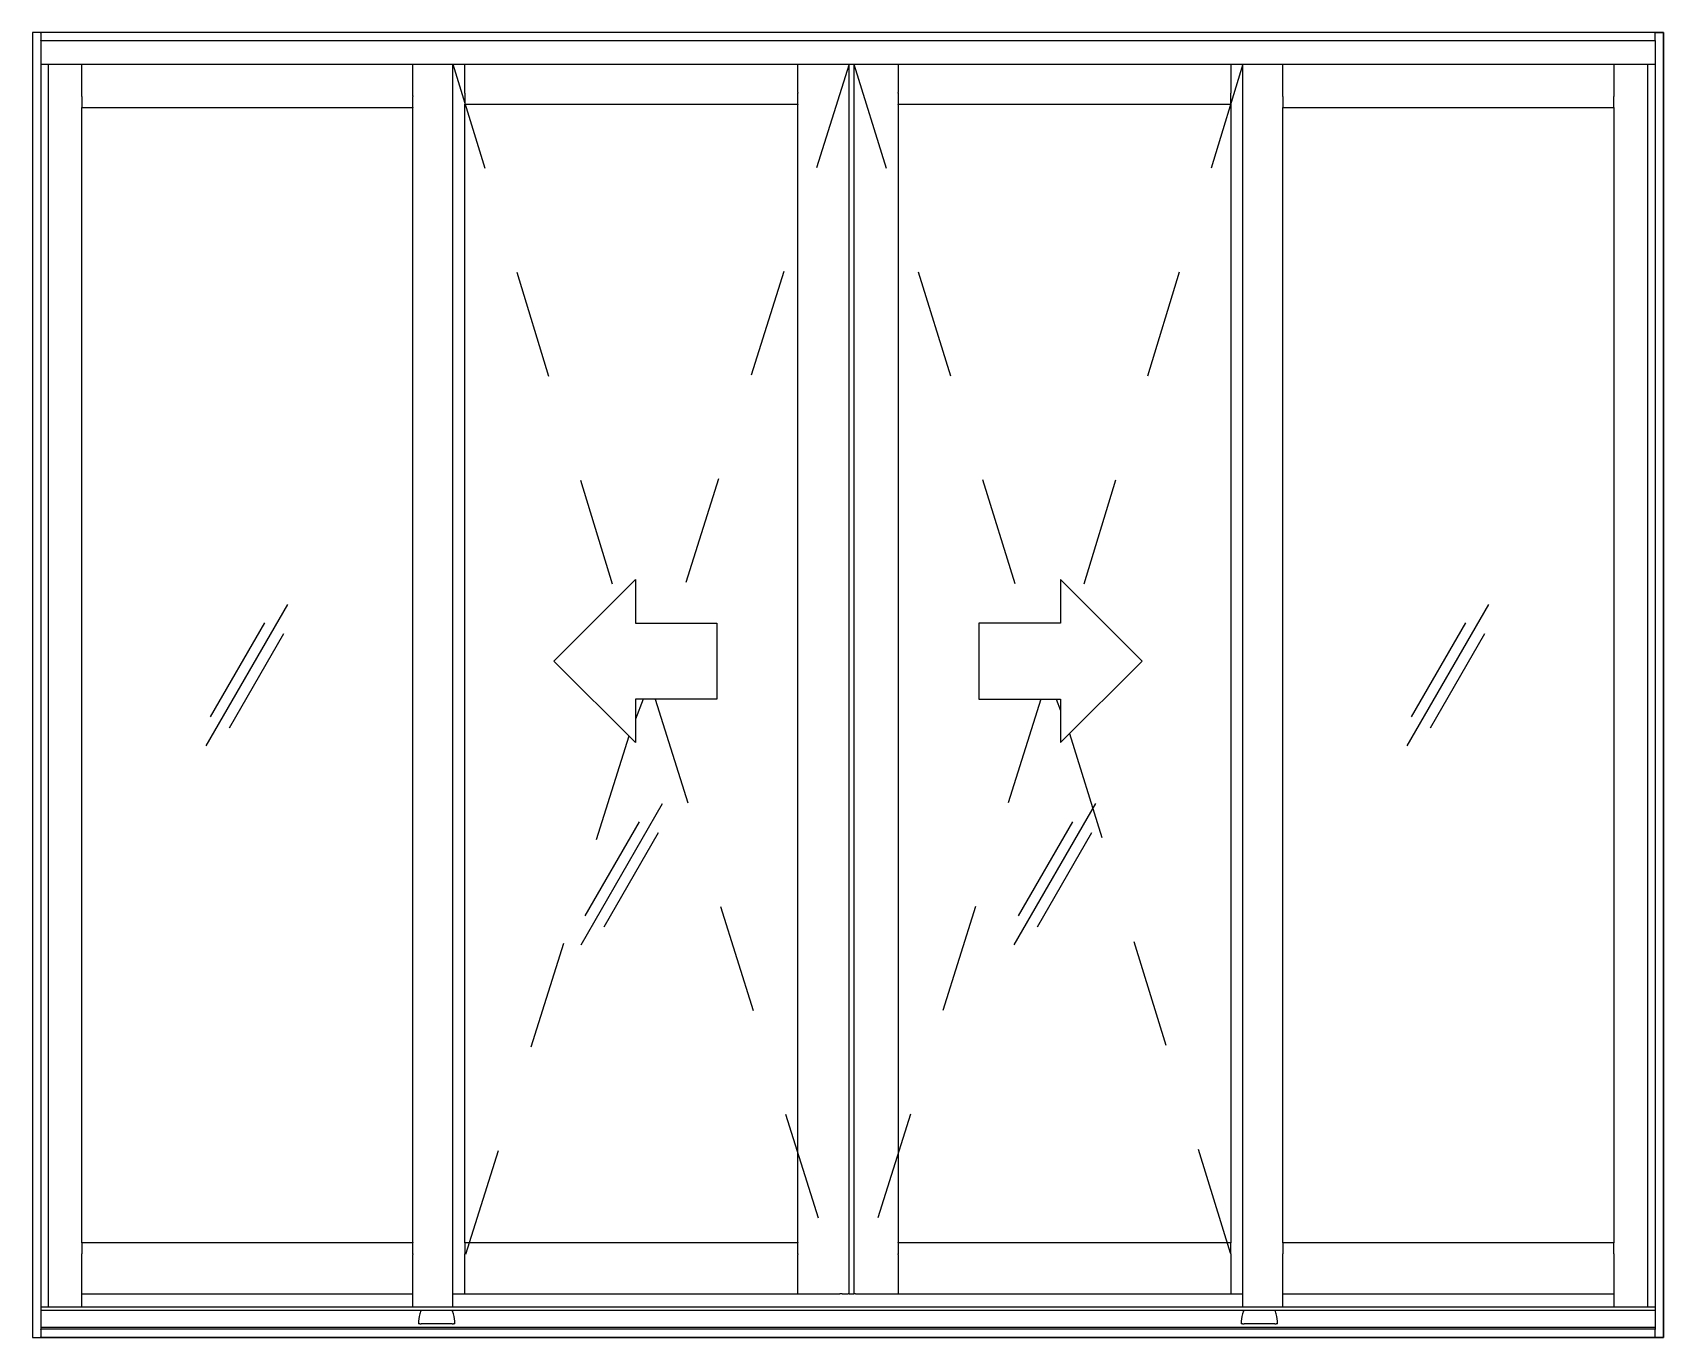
# Model space of a CAD drawing. Header units: millimetres. Extents: x 221.09 to 222.59, y 1057.63 to 1058.83.
import ezdxf

# ---------------------------------------------------------------- set-up
doc = ezdxf.new("R2010")
doc.units = ezdxf.units.MM
doc.header["$LTSCALE"] = 0.5
doc.linetypes.add('HIDDEN2', pattern=[0.1875, 0.125, -0.0625])
doc.layers.add('Gravia_Janelas', color=1, linetype='Continuous')
doc.layers.add('Gravia_Janelas_hidden2', color=1, linetype='HIDDEN2')

msp = doc.modelspace()

# ---------------------------------------------------------------- linework, layer by layer
at = {"layer": 'Gravia_Janelas'}
for p, q in [((221.0884, 1058.8282), (221.0888, 1058.8282)), ((221.0884, 1058.8282), (221.0884, 1057.6282)), ((221.0956, 1058.8282), (221.0888, 1058.8282)), ((221.0956, 1058.8282), (221.096, 1058.8282)), ((221.096, 1058.8278), (221.096, 1058.8282)), ((222.5808, 1058.8282), (221.096, 1058.8282)), ((221.096, 1058.8278), (221.096, 1058.821)), ((221.096, 1058.8206), (221.096, 1058.821)), ((222.5808, 1058.8206), (221.096, 1058.8206)), ((221.096, 1058.8206), (221.096, 1057.6358)), ((222.5808, 1058.8282), (222.5808, 1058.8278)), ((222.5812, 1058.8282), (222.5808, 1058.8282)), ((222.5808, 1058.821), (222.5808, 1058.8278)), ((222.5808, 1058.821), (222.5808, 1058.8206)), ((222.5808, 1058.8206), (222.5808, 1057.6358)), ((222.5812, 1058.8282), (222.588, 1058.8282)), ((222.5884, 1058.8282), (222.588, 1058.8282)), ((222.5884, 1058.8282), (222.5884, 1057.6282)), ((221.096, 1058.7992), (222.5808, 1058.7992)), ((221.103, 1057.6563), (221.103, 1058.7992)), ((221.1338, 1058.7701), (221.1338, 1058.7992)), ((221.4383, 1058.7701), (221.4383, 1058.7992)), ((221.4751, 1057.6563), (221.4751, 1058.7992)), ((221.4861, 1058.7731), (221.4861, 1058.7992)), ((221.7922, 1058.7731), (221.7922, 1058.7992)), ((221.8396, 1057.6683), (221.8396, 1058.7992)), ((221.8439, 1058.7992), (221.8439, 1057.6683)), ((221.8846, 1058.7992), (221.8846, 1058.7731)), ((222.1907, 1058.7992), (222.1907, 1058.7731)), ((222.2017, 1057.6563), (222.2017, 1058.7992)), ((222.2385, 1058.7701), (222.2385, 1058.7992)), ((222.543, 1058.7992), (222.543, 1058.7701)), ((222.5738, 1058.7992), (222.5738, 1057.6563)), ((221.1338, 1058.7695), (221.1338, 1058.7701)), ((221.1338, 1058.7695), (221.1338, 1058.7594)), ((221.4383, 1058.7701), (221.4383, 1058.7695)), ((221.4383, 1058.7594), (221.4383, 1058.7695)), ((221.4861, 1058.7725), (221.4861, 1058.7731)), ((221.4861, 1058.7725), (221.4861, 1058.7624)), ((221.4861, 1058.7621), (221.4861, 1058.7624)), ((221.4861, 1057.7154), (221.4861, 1058.7621)), ((221.7922, 1058.7621), (221.4861, 1058.7621)), ((221.7922, 1058.7731), (221.7922, 1058.7725)), ((221.7922, 1058.7624), (221.7922, 1058.7725)), ((221.7922, 1058.7624), (221.7922, 1058.7621)), ((221.7922, 1057.7154), (221.7922, 1058.7621)), ((221.8846, 1058.7725), (221.8846, 1058.7731)), ((221.8846, 1058.7725), (221.8846, 1058.7624)), ((221.8846, 1058.7621), (221.8846, 1058.7624)), ((222.1907, 1058.7621), (221.8846, 1058.7621)), ((221.8846, 1058.7621), (221.8846, 1057.7154)), ((222.1907, 1058.7731), (222.1907, 1058.7725)), ((222.1907, 1058.7624), (222.1907, 1058.7725)), ((222.1907, 1058.7624), (222.1907, 1058.7621)), ((222.1907, 1058.7621), (222.1907, 1057.7154)), ((222.2385, 1058.7695), (222.2385, 1058.7701)), ((222.2385, 1058.7695), (222.2385, 1058.7594)), ((222.543, 1058.7701), (222.543, 1058.7695)), ((222.543, 1058.7594), (222.543, 1058.7695)), ((221.1338, 1058.7591), (221.1338, 1058.7594)), ((221.1338, 1057.7154), (221.1338, 1058.7591)), ((221.4383, 1058.7591), (221.1338, 1058.7591)), ((221.4383, 1058.7594), (221.4383, 1058.7591)), ((221.4383, 1057.7154), (221.4383, 1058.7591)), ((222.2385, 1058.7591), (222.2385, 1058.7594)), ((222.543, 1058.7591), (222.2385, 1058.7591)), ((222.2385, 1057.7154), (222.2385, 1058.7591)), ((222.543, 1058.7594), (222.543, 1058.7591)), ((222.543, 1058.7591), (222.543, 1057.7154)), ((221.2482, 1058.1723), (221.3232, 1058.3022)), ((222.3529, 1058.1723), (222.4279, 1058.3022)), ((221.2521, 1058.1989), (221.3021, 1058.2855)), ((222.3568, 1058.1989), (222.4068, 1058.2855)), ((221.2694, 1058.1889), (221.3194, 1058.2755)), ((222.3741, 1058.1889), (222.4241, 1058.2755)), ((221.6501, 1058.2152), (221.6429, 1058.1969)), ((222.0299, 1058.2152), (222.0339, 1058.2048)), ((221.5929, 1057.9892), (221.6679, 1058.1191)), ((221.9914, 1057.9892), (222.0664, 1058.1191)), ((221.5968, 1058.0159), (221.6468, 1058.1025)), ((221.9953, 1058.0159), (222.0453, 1058.1025)), ((221.6141, 1058.0059), (221.6641, 1058.0925)), ((222.0126, 1058.0059), (222.0626, 1058.0925)), ((221.1338, 1057.7151), (221.1338, 1057.7154)), ((221.1338, 1057.7154), (221.4383, 1057.7154)), ((221.1338, 1057.7151), (221.1338, 1057.7051)), ((221.4383, 1057.7154), (221.4383, 1057.7151)), ((221.4383, 1057.7051), (221.4383, 1057.7151)), ((221.4861, 1057.7151), (221.4861, 1057.7154)), ((221.4861, 1057.7154), (221.7922, 1057.7154)), ((221.4861, 1057.7151), (221.4861, 1057.7051)), ((221.7922, 1057.7154), (221.7922, 1057.7151)), ((221.7922, 1057.7051), (221.7922, 1057.7151)), ((221.8846, 1057.7151), (221.8846, 1057.7154)), ((221.8846, 1057.7154), (222.1907, 1057.7154)), ((221.8846, 1057.7151), (221.8846, 1057.7051)), ((222.1907, 1057.7154), (222.1907, 1057.7151)), ((222.1907, 1057.7051), (222.1907, 1057.7151)), ((222.2385, 1057.7151), (222.2385, 1057.7154)), ((222.2385, 1057.7154), (222.543, 1057.7154)), ((222.2385, 1057.7151), (222.2385, 1057.7051)), ((222.543, 1057.7154), (222.543, 1057.7151)), ((222.543, 1057.7051), (222.543, 1057.7151)), ((221.1338, 1057.7044), (221.1338, 1057.7051)), ((221.1338, 1057.6563), (221.1338, 1057.7044)), ((221.4383, 1057.7051), (221.4383, 1057.7044)), ((221.4383, 1057.6563), (221.4383, 1057.7044)), ((221.4861, 1057.7044), (221.4861, 1057.7051)), ((221.4861, 1057.6683), (221.4861, 1057.7044)), ((221.7922, 1057.7051), (221.7922, 1057.7044)), ((221.7922, 1057.6683), (221.7922, 1057.7044)), ((221.8846, 1057.7044), (221.8846, 1057.7051)), ((221.8846, 1057.7044), (221.8846, 1057.6683)), ((222.1907, 1057.7051), (222.1907, 1057.7044)), ((222.1907, 1057.7044), (222.1907, 1057.6683)), ((222.2385, 1057.7044), (222.2385, 1057.7051)), ((222.2385, 1057.6563), (222.2385, 1057.7044)), ((222.543, 1057.7051), (222.543, 1057.7044)), ((222.543, 1057.7044), (222.543, 1057.6563)), ((221.1338, 1057.6683), (221.4383, 1057.6683)), ((221.4751, 1057.6683), (221.4858, 1057.6683)), ((221.4861, 1057.6683), (221.4858, 1057.6683)), ((221.4861, 1057.6683), (221.7922, 1057.6683)), ((221.7925, 1057.6683), (221.7922, 1057.6683)), ((221.7925, 1057.6683), (221.8301, 1057.6683)), ((221.8301, 1057.6683), (221.8308, 1057.6683)), ((221.8331, 1057.6683), (221.8308, 1057.6683)), ((221.8331, 1057.6683), (221.8385, 1057.6683)), ((221.8396, 1057.6683), (221.8385, 1057.6683)), ((221.8396, 1057.6683), (221.8435, 1057.6683)), ((221.8435, 1057.6683), (221.8439, 1057.6683)), ((221.8454, 1057.6683), (221.8439, 1057.6683)), ((221.8454, 1057.6683), (221.8843, 1057.6683)), ((221.8846, 1057.6683), (221.8843, 1057.6683)), ((221.8846, 1057.6683), (222.1907, 1057.6683)), ((222.191, 1057.6683), (222.1907, 1057.6683)), ((222.191, 1057.6683), (222.2017, 1057.6683)), ((222.2385, 1057.6683), (222.543, 1057.6683)), ((221.096, 1057.6563), (222.5808, 1057.6563)), ((221.096, 1057.6534), (222.5808, 1057.6534)), ((222.5808, 1057.6373), (221.096, 1057.6373)), ((221.096, 1057.6354), (221.096, 1057.6358)), ((222.5808, 1057.6358), (221.096, 1057.6358)), ((221.096, 1057.6354), (221.096, 1057.6286)), ((221.4446, 1057.6408), (221.4433, 1057.6408)), ((221.4446, 1057.6408), (221.4459, 1057.6408)), ((221.4742, 1057.6408), (221.4459, 1057.6408)), ((221.4742, 1057.6408), (221.4755, 1057.6408)), ((221.4768, 1057.6408), (221.4755, 1057.6408)), ((222.2014, 1057.6408), (222.2001, 1057.6408)), ((222.2014, 1057.6408), (222.2027, 1057.6408)), ((222.231, 1057.6408), (222.2027, 1057.6408)), ((222.231, 1057.6408), (222.2323, 1057.6408)), ((222.2336, 1057.6408), (222.2323, 1057.6408)), ((222.5808, 1057.6358), (222.5808, 1057.6354)), ((222.5808, 1057.6286), (222.5808, 1057.6354)), ((221.0888, 1057.6282), (221.0884, 1057.6282)), ((221.0888, 1057.6282), (221.0956, 1057.6282)), ((221.096, 1057.6282), (221.0956, 1057.6282)), ((221.096, 1057.6282), (221.096, 1057.6286)), ((222.5808, 1057.6282), (221.096, 1057.6282)), ((222.5808, 1057.6286), (222.5808, 1057.6282)), ((222.5808, 1057.6282), (222.5812, 1057.6282)), ((222.588, 1057.6282), (222.5812, 1057.6282)), ((222.588, 1057.6282), (222.5884, 1057.6282))]:
    msp.add_line(p, q, dxfattribs=at)
at = {"layer": 'Gravia_Janelas', "color": 2}
msp.add_lwpolyline([(222.5884, 1058.8282), (221.0884, 1058.8282), (221.0884, 1057.6282), (222.5884, 1057.6282)], close=True, dxfattribs=at)
at = {"layer": 'Gravia_Janelas'}
for points in [[(221.5679, 1058.2502), (221.6429, 1058.3252), (221.6429, 1058.2852), (221.7179, 1058.2852), (221.7179, 1058.2152), (221.6429, 1058.2152), (221.6429, 1058.1752), (221.5679, 1058.2502)], [(222.1089, 1058.2502), (222.0339, 1058.3252), (222.0339, 1058.2852), (221.9589, 1058.2852), (221.9589, 1058.2152), (222.0339, 1058.2152), (222.0339, 1058.1752), (222.1089, 1058.2502)]]:
    msp.add_lwpolyline(points, close=True, dxfattribs=at)
for points in [[(221.4453, 1057.652), (221.4453, 1057.652), (221.4453, 1057.652), (221.4453, 1057.652), (221.4453, 1057.652), (221.4453, 1057.652), (221.4453, 1057.652), (221.4453, 1057.6521), (221.4453, 1057.6521), (221.4453, 1057.6521), (221.4453, 1057.6521), (221.4453, 1057.6521), (221.4453, 1057.6521), (221.4453, 1057.6521), (221.4454, 1057.6521), (221.4454, 1057.6521), (221.4454, 1057.6521), (221.4454, 1057.6522), (221.4454, 1057.6522), (221.4454, 1057.6522), (221.4454, 1057.6522), (221.4454, 1057.6522), (221.4454, 1057.6522), (221.4454, 1057.6522), (221.4454, 1057.6522)], [(221.4454, 1057.6522), (221.4454, 1057.6523), (221.4454, 1057.6524), (221.4455, 1057.6524), (221.4455, 1057.6525), (221.4455, 1057.6525), (221.4456, 1057.6526), (221.4456, 1057.6527), (221.4456, 1057.6527), (221.4457, 1057.6528), (221.4457, 1057.6528), (221.4458, 1057.6529), (221.4458, 1057.6529), (221.4458, 1057.653), (221.4459, 1057.653), (221.4459, 1057.6531), (221.446, 1057.6531), (221.446, 1057.6531), (221.446, 1057.6532), (221.4461, 1057.6532), (221.4461, 1057.6533), (221.4462, 1057.6533), (221.4462, 1057.6533), (221.4463, 1057.6534), (221.4463, 1057.6534)], [(221.4738, 1057.6534), (221.4738, 1057.6534), (221.4739, 1057.6533), (221.4739, 1057.6533), (221.474, 1057.6533), (221.474, 1057.6532), (221.474, 1057.6532), (221.4741, 1057.6531), (221.4741, 1057.6531), (221.4742, 1057.6531), (221.4742, 1057.653), (221.4742, 1057.653), (221.4743, 1057.6529), (221.4743, 1057.6529), (221.4744, 1057.6528), (221.4744, 1057.6528), (221.4744, 1057.6527), (221.4745, 1057.6527), (221.4745, 1057.6526), (221.4745, 1057.6525), (221.4746, 1057.6525), (221.4746, 1057.6524), (221.4746, 1057.6524), (221.4747, 1057.6523), (221.4747, 1057.6522)], [(221.4747, 1057.6522), (221.4747, 1057.6522), (221.4747, 1057.6522), (221.4747, 1057.6522), (221.4747, 1057.6522), (221.4747, 1057.6522), (221.4747, 1057.6522), (221.4747, 1057.6522), (221.4747, 1057.6521), (221.4747, 1057.6521), (221.4747, 1057.6521), (221.4747, 1057.6521), (221.4747, 1057.6521), (221.4747, 1057.6521), (221.4748, 1057.6521), (221.4748, 1057.6521), (221.4748, 1057.6521), (221.4748, 1057.6521), (221.4748, 1057.652), (221.4748, 1057.652), (221.4748, 1057.652), (221.4748, 1057.652), (221.4748, 1057.652), (221.4748, 1057.652), (221.4748, 1057.652)], [(222.2021, 1057.652), (222.2021, 1057.652), (222.2021, 1057.652), (222.2021, 1057.652), (222.2021, 1057.652), (222.2021, 1057.652), (222.2021, 1057.652), (222.2021, 1057.6521), (222.2021, 1057.6521), (222.2021, 1057.6521), (222.2021, 1057.6521), (222.2021, 1057.6521), (222.2021, 1057.6521), (222.2021, 1057.6521), (222.2022, 1057.6521), (222.2022, 1057.6521), (222.2022, 1057.6521), (222.2022, 1057.6522), (222.2022, 1057.6522), (222.2022, 1057.6522), (222.2022, 1057.6522), (222.2022, 1057.6522), (222.2022, 1057.6522), (222.2022, 1057.6522), (222.2022, 1057.6522)], [(222.2022, 1057.6522), (222.2022, 1057.6523), (222.2022, 1057.6524), (222.2023, 1057.6524), (222.2023, 1057.6525), (222.2023, 1057.6525), (222.2024, 1057.6526), (222.2024, 1057.6527), (222.2024, 1057.6527), (222.2025, 1057.6528), (222.2025, 1057.6528), (222.2026, 1057.6529), (222.2026, 1057.6529), (222.2026, 1057.653), (222.2027, 1057.653), (222.2027, 1057.6531), (222.2028, 1057.6531), (222.2028, 1057.6531), (222.2028, 1057.6532), (222.2029, 1057.6532), (222.2029, 1057.6533), (222.203, 1057.6533), (222.203, 1057.6533), (222.2031, 1057.6534), (222.2031, 1057.6534)], [(222.2306, 1057.6534), (222.2306, 1057.6534), (222.2307, 1057.6533), (222.2307, 1057.6533), (222.2308, 1057.6533), (222.2308, 1057.6532), (222.2308, 1057.6532), (222.2309, 1057.6531), (222.2309, 1057.6531), (222.231, 1057.6531), (222.231, 1057.653), (222.231, 1057.653), (222.2311, 1057.6529), (222.2311, 1057.6529), (222.2312, 1057.6528), (222.2312, 1057.6528), (222.2312, 1057.6527), (222.2313, 1057.6527), (222.2313, 1057.6526), (222.2313, 1057.6525), (222.2314, 1057.6525), (222.2314, 1057.6524), (222.2314, 1057.6524), (222.2315, 1057.6523), (222.2315, 1057.6522)], [(222.2315, 1057.6522), (222.2315, 1057.6522), (222.2315, 1057.6522), (222.2315, 1057.6522), (222.2315, 1057.6522), (222.2315, 1057.6522), (222.2315, 1057.6522), (222.2315, 1057.6522), (222.2315, 1057.6521), (222.2315, 1057.6521), (222.2315, 1057.6521), (222.2315, 1057.6521), (222.2315, 1057.6521), (222.2315, 1057.6521), (222.2316, 1057.6521), (222.2316, 1057.6521), (222.2316, 1057.6521), (222.2316, 1057.6521), (222.2316, 1057.652), (222.2316, 1057.652), (222.2316, 1057.652), (222.2316, 1057.652), (222.2316, 1057.652), (222.2316, 1057.652), (222.2316, 1057.652)]]:
    msp.add_lwpolyline(points, dxfattribs=at)
for centre, start, end in [((221.4753, 1057.6408), 159.6191, 163.6817), ((221.4448, 1057.6408), 16.3183, 20.3809), ((222.2321, 1057.6408), 159.6191, 163.6817), ((222.2016, 1057.6408), 16.3183, 20.3809), ((221.4753, 1057.6408), 163.6817, 180), ((221.4448, 1057.6408), 0, 16.3183), ((222.2321, 1057.6408), 163.6817, 180), ((222.2016, 1057.6408), 0, 16.3183)]:
    msp.add_arc(centre, 0.032, start, end, dxfattribs=at)
at = {"layer": 'Gravia_Janelas_hidden2'}
for p, q in [((221.4751, 1058.7992), (221.6256, 1058.3079)), ((221.8396, 1058.7992), (221.6775, 1058.2852)), ((221.8439, 1058.7992), (222.003, 1058.2852)), ((222.2017, 1058.7992), (222.0513, 1058.3079)), ((221.6612, 1058.2152), (221.833, 1057.6683)), ((222.0157, 1058.2152), (221.8439, 1057.6683)), ((221.6369, 1058.1813), (221.4751, 1057.6683)), ((222.0422, 1058.1835), (222.2017, 1057.6683))]:
    msp.add_line(p, q, dxfattribs=at)

doc.saveas('drawing.dxf')
